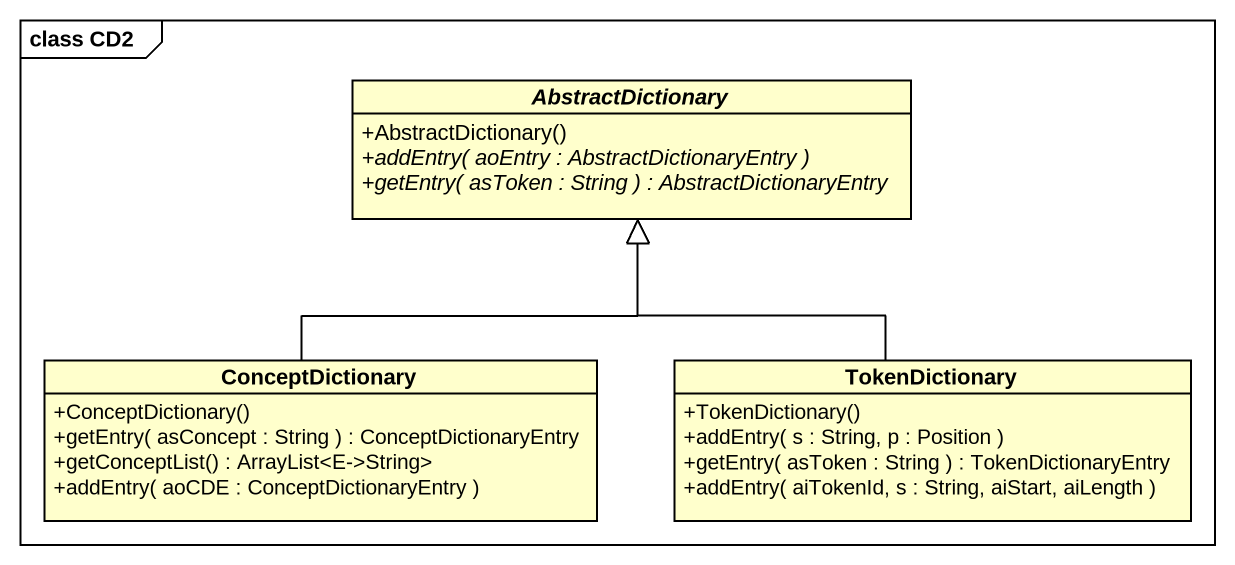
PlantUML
@startuml
mainframe class CD2
hide circle
hide empty members
skinparam classAttributeIconSize 0
abstract class AbstractDictionary {
  +AbstractDictionary()
  {abstract} +addEntry( aoEntry : AbstractDictionaryEntry )
  {abstract} +getEntry( asToken : String ) : AbstractDictionaryEntry
}
class ConceptDictionary {
  +ConceptDictionary()
  +getEntry( asConcept : String ) : ConceptDictionaryEntry
  +getConceptList() : ArrayList<E->String>
  +addEntry( aoCDE : ConceptDictionaryEntry )
}
class TokenDictionary {
  +TokenDictionary()
  +addEntry( s : String, p : Position )
  +getEntry( asToken : String ) : TokenDictionaryEntry
  +addEntry( aiTokenId, s : String, aiStart, aiLength )
}
ConceptDictionary -up-|> AbstractDictionary
TokenDictionary -up-|> AbstractDictionary
@enduml
